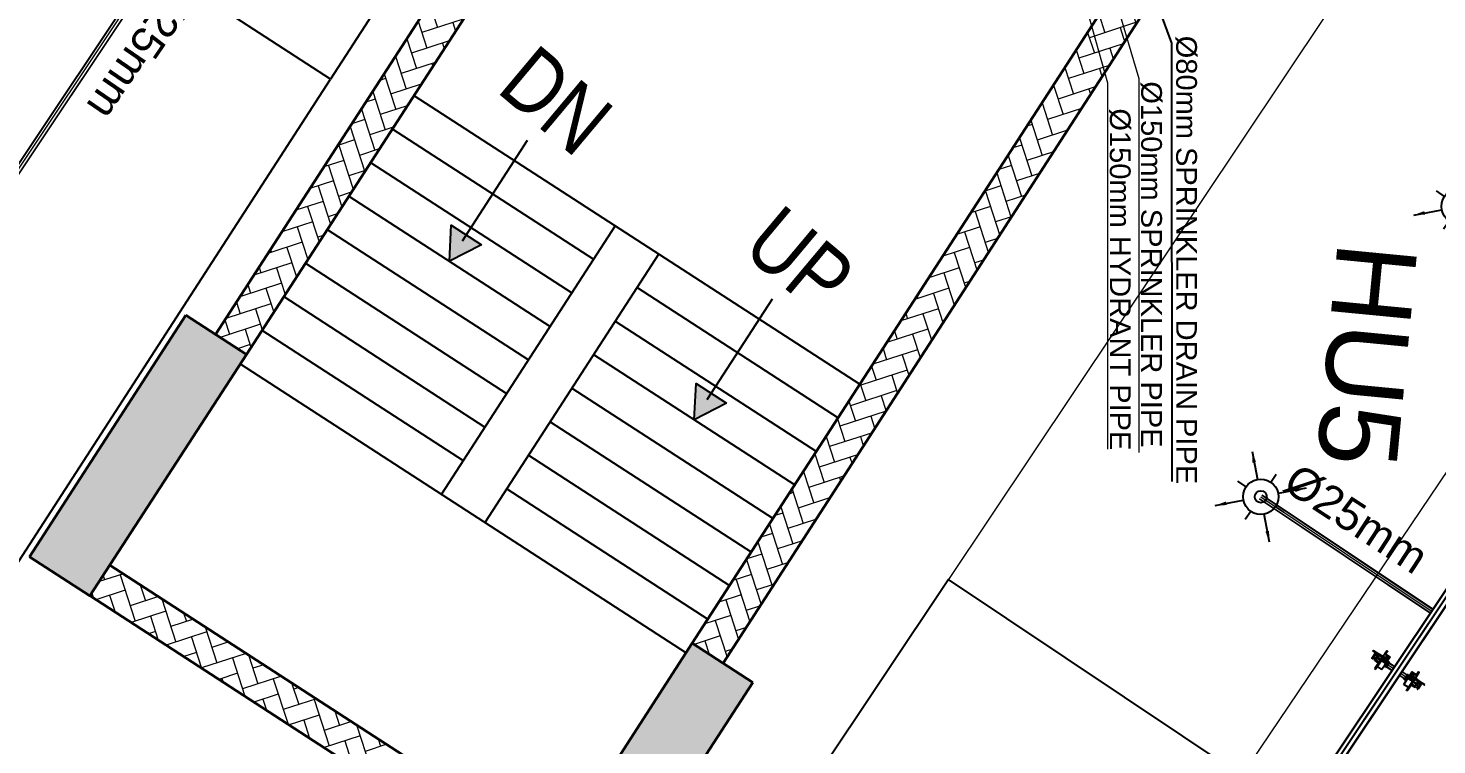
# Model space of a CAD drawing. Header units: inches. Extents: x 257070 to 799932, y -17980 to 269260.
# Drawn here: x 328145 to 336961, y 186919 to 191401 of the extents above; entities that cross this region are included whole.
import ezdxf

# ---------------------------------------------------------------- set-up
doc = ezdxf.new("R2010")
doc.units = ezdxf.units.IN
doc.header["$MEASUREMENT"] = 0
doc.header["$PDMODE"] = 99
doc.header["$PDSIZE"] = 100
doc.linetypes.add('DASHED2', pattern=[0.375, 0.25, -0.125])
doc.layers.add('0-AES-F-HYDRANT PIPE', color=7, linetype='Continuous', lineweight=15, true_color=0xf57247)
doc.layers.add('CORE - G', color=7, linetype='Continuous', lineweight=9, true_color=0xf4e08b)
for name, color, linetype in [('0-AES-F-RETURN  PIPE', 3, 'Continuous'), ('0-AES-F-SPRINKLER', 10, 'Continuous'), ('basement-1 r.c.c.$0$DSP_R.C.C. HATCH', 253, 'Continuous'), ('basement1_AP$0$A-_ROAD----_E-_-', 2, 'Continuous'), ('DSP_TEXT', 6, 'Continuous'), ('ELE', 141, 'Continuous'), ('Main bldg col', 4, 'Continuous')]:
    doc.layers.add(name, color=color, linetype=linetype)
for name, color, linetype, lineweight in [('0-AES-F-SPRINKLER PIPE', 10, 'Continuous', 15), ('E--CONCRETE-4', 4, 'Continuous', 40), ('F--BRICKWALL HATCH', 252, 'Continuous', 20), ('F--BRICKWALL-3', 252, 'Continuous', 30)]:
    doc.layers.add(name, color=color, linetype=linetype, lineweight=lineweight)
doc.layers.add('CORE - H', color=7, linetype='Continuous', true_color=0x8f7ed5)
doc.styles.get("Standard").update_dxf_attribs({"font": 'arial.ttf'})
doc.styles.add('Text style 250', font='ARIALN.TTF', dxfattribs={"height": 500})
doc.dimstyles.new('AES-PLUMBING', dxfattribs={"dimtxt": 100, "dimasz": 100, "dimexe": 0, "dimexo": 0, "dimgap": 0.01, "dimtad": 1, "dimdec": 0, "dimdsep": 46, "dimtxsty": 'Standard', "dimcen": 10, "dimclrd": 7, "dimclre": 7, "dimclrt": 7, "dimadec": 0, "dimazin": 0, "dimtfac": 1, "dimtdec": 0, "dimtmove": 0, "dimatfit": 3, "dimfxl": 1, "dimlwd": -1, "dimlwe": -1, "dimarcsym": 1})
doc.dimstyles.new('ISO-25', dxfattribs={"dimtxt": 2.5, "dimasz": 2.5, "dimexe": 1.25, "dimexo": 0.625, "dimtad": 1, "dimtxsty": 'Standard', "dimcen": 2.5, "dimadec": 0, "dimazin": 0, "dimtfac": 1, "dimtmove": 0, "dimatfit": 3, "dimfxl": 1, "dimarcsym": 0})
pattern_1 = [(198, (8796.36, -685026.5), (-65.231215, -128.023469), [304.8, -101.6]), (288, (8699.73, -685057.9), (-65.231215, -128.023469), [304.8, -101.6])]

# ---------------------------------------------------------------- blocks, each defined once
blk = doc.blocks.new('A$C3CA070F1')
at = {"layer": '0-AES-F-SPRINKLER'}
h = blk.add_hatch(dxfattribs=at)
h.set_pattern_fill('ANSI31', color=3, scale=0.196883, angle=-34.23352, style=0)
h.set_pattern_definition([(100.766483, (49937.1607, 174049.7081), (1.474466316, 0.280375668), [])])
edge = h.paths.add_edge_path()
edge.add_line((-1.4, 85), (-1.4, 83.7))
edge.add_line((-1.4, 83.7), (-6.5, 83.9))
edge.add_ellipse((-6.5, 82.5), major_axis=(-1.42, -0.27), ratio=1, start_angle=257, end_angle=315)
edge.add_line((-7.7, 83.3), (-15.3, 72.1))
edge.add_ellipse((-11.7, 69.7), major_axis=(-4.25, -0.81), ratio=1, start_angle=-45, end_angle=45)
edge.add_line((-14.2, 66.1), (13.8, 47.1))
edge.add_line((13.8, 47.1), (13, 46))
edge.add_line((13, 46), (-14.9, 65))
edge.add_ellipse((-11.7, 69.7), major_axis=(-5.52, -1.05), ratio=1, start_angle=-45, end_angle=45, ccw=False)
edge.add_line((-16.4, 72.8), (-8.8, 84))
edge.add_ellipse((-6.5, 82.5), major_axis=(-2.69, -0.51), ratio=1, start_angle=257, end_angle=315, ccw=False)
edge.add_line((-6.4, 85.2), (-1.4, 85))
h = blk.add_hatch(dxfattribs=at)
h.set_pattern_fill('ANSI31', color=3, scale=0.196883, angle=-124.23352, style=0)
h.set_pattern_definition([(190.766483, (49937.1607, 174049.7081), (-0.280375668, 1.474466316), [])])
edge = h.paths.add_edge_path()
edge.add_line((-1.5, 53.6), (7.4, 47.6))
edge.add_line((7.4, 47.6), (8.4, 49.1))
edge.add_line((8.4, 49.1), (-0.4, 55.2))
edge.add_ellipse((-2.5, 52.1), major_axis=(-0.69, 3.63), ratio=1, start_angle=315, end_angle=405)
edge.add_line((-5.5, 54.2), (-14.4, 41.2))
edge.add_ellipse((-11.4, 39.1), major_axis=(-0.69, 3.63), ratio=1, start_angle=45, end_angle=135)
edge.add_line((-13.4, 36), (-9.3, 33.2))
edge.add_ellipse((-10.1, 32), major_axis=(-0.27, 1.42), ratio=1, start_angle=225, end_angle=315, ccw=False)
edge.add_line((-8.9, 31.2), (-9.6, 30.3))
edge.add_line((-9.6, 30.3), (-8, 29.2))
edge.add_line((-8, 29.2), (-7.4, 30.1))
edge.add_ellipse((-10.1, 32), major_axis=(-3.3, -0.63), ratio=1, start_angle=135, end_angle=225)
edge.add_line((-8.2, 34.8), (-12.4, 37.6))
edge.add_ellipse((-11.4, 39.1), major_axis=(-1.75, -0.33), ratio=1, start_angle=-45, end_angle=45, ccw=False)
edge.add_line((-12.8, 40.1), (-4, 53.1))
edge.add_ellipse((-2.5, 52.1), major_axis=(-1.75, -0.33), ratio=1, start_angle=225, end_angle=315, ccw=False)
at = {"layer": '0-AES-F-SPRINKLER', "color": 3}
for p, q in [((-94, 87.9), (-92.6, 89.9)), ((-92.6, 89.9), (-59.3, 67.2)), ((-98.2, 38.1), (-98.1, 38.2)), ((-98.2, 38), (-98.2, 38.1)), ((-98.2, 37.9), (-98.2, 38)), ((-98.2, 37.8), (-98.2, 37.9)), ((-98.2, 37.7), (-98.2, 37.8)), ((-98.2, 37.6), (-98.2, 37.7)), ((-98.2, 37.5), (-98.2, 37.6)), ((-98.2, 37.6), (-98.2, 37.6)), ((-98.2, 37.4), (-98.2, 37.5)), ((-98.2, 37.3), (-98.2, 37.4)), ((-98.2, 37.4), (-98.2, 37.4)), ((-98.1, 37.2), (-98.2, 37.3)), ((-98.1, 38.7), (-97.4, 43.4)), ((-98.1, 38.6), (-98.1, 38.7)), ((-98.1, 38.5), (-98.1, 38.6)), ((-98.1, 38.4), (-98.1, 38.5)), ((-98.1, 38.3), (-98.1, 38.4)), ((-98.1, 38.2), (-98.1, 38.3)), ((-98.1, 37.1), (-98.1, 37.2)), ((-98.1, 37.2), (-98.1, 37.2)), ((-98.1, 37), (-98.1, 37.1)), ((-98.1, 37.1), (-98.1, 37.1)), ((-98, 36.9), (-98.1, 37)), ((-98.1, 37), (-98.1, 37)), ((-98.1, 37), (-98.1, 37)), ((-97.9, 36.8), (-98, 36.9)), ((-98, 36.9), (-98, 36.9)), ((-98, 36.9), (-98, 36.9)), ((-98, 36.9), (-98, 36.9)), ((-98, 36.9), (-98, 36.9)), ((-97.8, 36.9), (-97.9, 36.9)), ((-97.9, 36.9), (-97.9, 36.9)), ((-97.9, 36.9), (-97.9, 36.8)), ((-95.6, 36.5), (-97.9, 36.8)), ((-97.9, 36.8), (-97.9, 36.8)), ((-97.7, 36.9), (-97.8, 36.9)), ((-97.8, 36.9), (-97.8, 36.9)), ((-97.8, 36.9), (-97.8, 36.9)), ((-97.6, 37), (-97.7, 37)), ((-97.7, 37), (-97.7, 37)), ((-97.7, 37), (-97.7, 36.9)), ((-97.5, 37.2), (-97.6, 37.1)), ((-97.6, 37.1), (-97.6, 37.1)), ((-97.6, 37.1), (-97.6, 37)), ((-97.4, 37.3), (-97.5, 37.3)), ((-97.5, 37.3), (-97.5, 37.2)), ((-97.3, 37.5), (-97.4, 37.5)), ((-97.4, 37.5), (-97.4, 37.4)), ((-97.4, 37.4), (-97.4, 37.3)), ((-97.2, 37.7), (-97.3, 37.6)), ((-97.3, 37.6), (-97.3, 37.5)), ((-97.1, 37.9), (-97.2, 37.9)), ((-97.2, 37.9), (-97.2, 37.8)), ((-97.2, 37.8), (-97.2, 37.7)), ((-97, 38.1), (-97.1, 38)), ((-97.1, 38), (-97.1, 37.9)), ((-97, 44.5), (-78.9, 71.2)), ((-96.9, 38.5), (-97, 38.3)), ((-97, 38.3), (-97, 38.2)), ((-97, 38.2), (-97, 38.1)), ((-96.8, 38.8), (-96.9, 38.7)), ((-96.9, 38.7), (-96.9, 38.6)), ((-96.9, 38.6), (-96.9, 38.5)), ((-96.7, 39), (-96.8, 38.9)), ((-96.8, 38.9), (-96.8, 38.8)), ((-96.6, 39.4), (-96.7, 39.3)), ((-96.7, 39.3), (-96.7, 39.1)), ((-96.7, 39.1), (-96.7, 39)), ((-96.5, 39.8), (-96.6, 39.6)), ((-96.6, 39.6), (-96.6, 39.5)), ((-96.6, 39.5), (-96.6, 39.4)), ((-96.4, 40.1), (-96.5, 40)), ((-96.5, 40), (-96.5, 39.9)), ((-96.5, 39.9), (-96.5, 39.8)), ((-96.3, 40.5), (-96.4, 40.4)), ((-96.4, 40.4), (-96.4, 40.3)), ((-96.4, 40.3), (-96.4, 40.1)), ((-96.2, 41), (-96.3, 40.9)), ((-96.3, 40.9), (-96.3, 40.8)), ((-96.3, 40.8), (-96.3, 40.6)), ((-96.3, 40.6), (-96.3, 40.5)), ((-96.1, 41.5), (-96.2, 41.4)), ((-96.2, 41.4), (-96.2, 41.3)), ((-96.2, 41.3), (-96.2, 41.1)), ((-96.2, 41.1), (-96.2, 41)), ((-95.5, 46.3), (-96.1, 41.7)), ((-96.1, 41.7), (-96.1, 41.6)), ((-96.1, 41.6), (-96.1, 41.5)), ((-95.5, 36.5), (-95.6, 36.5)), ((-95.6, 36.5), (-95.6, 36.5)), ((-95.6, 36.5), (-95.6, 36.5)), ((-95.4, 36.6), (-95.5, 36.6)), ((-95.5, 36.6), (-95.5, 36.6)), ((-95.5, 36.6), (-95.5, 36.5)), ((-95.3, 36.7), (-95.4, 36.6)), ((-95.4, 36.6), (-95.4, 36.6)), ((-95.4, 36.6), (-95.4, 36.6)), ((-95.2, 36.8), (-95.3, 36.8)), ((-95.3, 36.8), (-95.3, 36.7)), ((-95.3, 36.7), (-95.3, 36.7)), ((-95.1, 37), (-95.2, 36.9)), ((-95.2, 36.9), (-95.2, 36.9)), ((-95.2, 36.9), (-95.2, 36.8)), ((-95, 37.1), (-95.1, 37.1)), ((-95.1, 37.1), (-95.1, 37)), ((-94.9, 37.4), (-95, 37.3)), ((-95, 37.3), (-95, 37.2)), ((-95, 37.2), (-95, 37.1)), ((-94.8, 37.5), (-94.9, 37.4)), ((-94.9, 37.4), (-94.9, 37.4)), ((-94.7, 37.8), (-94.8, 37.7)), ((-94.8, 37.7), (-94.8, 37.6)), ((-94.8, 37.6), (-94.8, 37.5)), ((-94.6, 38), (-94.7, 37.9)), ((-94.7, 37.9), (-94.7, 37.8)), ((-94.5, 38.4), (-94.6, 38.2)), ((-94.6, 38.2), (-94.6, 38.1)), ((-94.6, 38.1), (-94.6, 38)), ((-94.4, 38.7), (-94.5, 38.6)), ((-94.5, 38.6), (-94.5, 38.5)), ((-94.5, 38.5), (-94.5, 38.4)), ((-93.8, 43.4), (-94.4, 47.9)), ((-94.3, 38.9), (-94.4, 38.8)), ((-94.4, 38.8), (-94.4, 38.7)), ((-94.2, 39.3), (-94.3, 39.2)), ((-94.3, 39.2), (-94.3, 39.1)), ((-94.3, 39.1), (-94.3, 38.9)), ((-94.1, 39.7), (-94.2, 39.6)), ((-94.2, 39.6), (-94.2, 39.4)), ((-94.2, 39.4), (-94.2, 39.3)), ((-94, 40.1), (-94.1, 39.9)), ((-94.1, 39.9), (-94.1, 39.8)), ((-94.1, 39.8), (-94.1, 39.7)), ((-71.7, 72.7), (-94, 87.9)), ((-93.9, 40.6), (-94, 40.4)), ((-94, 40.4), (-94, 40.3)), ((-94, 40.3), (-94, 40.2)), ((-94, 40.2), (-94, 40.1)), ((-93.8, 41.1), (-93.9, 40.9)), ((-93.9, 40.9), (-93.9, 40.8)), ((-93.9, 40.8), (-93.9, 40.7)), ((-93.9, 40.7), (-93.9, 40.6)), ((-93.8, 43.3), (-93.8, 43.4)), ((-93.8, 43.2), (-93.8, 43.3)), ((-93.7, 43.1), (-93.8, 43.2)), ((-93.8, 43.2), (-93.8, 43.2)), ((-93.6, 42.7), (-93.8, 41.4)), ((-93.8, 41.4), (-93.8, 41.3)), ((-93.8, 41.3), (-93.8, 41.2)), ((-93.8, 41.2), (-93.8, 41.1)), ((-93.7, 43), (-93.7, 43.1)), ((-93.7, 42.9), (-93.7, 43)), ((-93.7, 42.8), (-93.7, 42.9)), ((-93.7, 42.9), (-93.7, 42.9)), ((-93.6, 42.8), (-93.7, 42.8)), ((-93.6, 42.7), (-93.6, 42.8)), ((-93.6, 42.6), (-93.6, 42.7)), ((-93.6, 42.7), (-93.6, 42.7)), ((-93.6, 42.7), (-93.6, 42.7)), ((-93.5, 42.6), (-93.6, 42.6)), ((-93.5, 42.5), (-93.5, 42.6)), ((-93.5, 42.6), (-93.5, 42.6)), ((-93.5, 42.6), (-93.5, 42.6)), ((-93.4, 42.5), (-93.5, 42.5)), ((-91.1, 42.1), (-93.4, 42.5)), ((-93.4, 42.5), (-93.4, 42.5)), ((-93.3, 42.5), (-93.4, 42.5)), ((-93.4, 42.5), (-93.4, 42.5)), ((-92.9, 46.5), (-93.3, 49.4)), ((-93.2, 42.5), (-93.3, 42.5)), ((-93.3, 42.5), (-93.3, 42.5)), ((-93.3, 42.5), (-93.3, 42.5)), ((-93.1, 42.6), (-93.2, 42.6)), ((-93.2, 42.6), (-93.2, 42.6)), ((-93.2, 42.6), (-93.2, 42.5)), ((-93, 42.7), (-93.1, 42.7)), ((-93.1, 42.7), (-93.1, 42.6)), ((-93.1, 42.6), (-93.1, 42.6)), ((-92.9, 42.8), (-93, 42.8)), ((-93, 42.8), (-93, 42.7)), ((-92.9, 46.4), (-92.9, 46.5)), ((-92.9, 46.3), (-92.9, 46.4)), ((-92.9, 46.4), (-92.9, 46.4)), ((-92.9, 46.2), (-92.9, 46.3)), ((-92.9, 46.3), (-92.9, 46.3)), ((-92.8, 46.2), (-92.9, 46.2)), ((-92.8, 43), (-92.9, 42.9)), ((-92.9, 42.9), (-92.9, 42.9)), ((-92.9, 42.9), (-92.9, 42.8)), ((-92.8, 46.1), (-92.8, 46.2)), ((-92.8, 46.2), (-92.8, 46.2)), ((-92.7, 46.1), (-92.8, 46.1)), ((-92.8, 46.1), (-92.8, 46.1)), ((-92.8, 46.1), (-92.8, 46.1)), ((-92.8, 46.1), (-92.8, 46.1)), ((-92.7, 43.1), (-92.8, 43.1)), ((-92.8, 43.1), (-92.8, 43)), ((-90.6, 47), (-92.7, 43.2)), ((-92.6, 46.1), (-92.7, 46.1)), ((-92.7, 46.1), (-92.7, 46.1)), ((-92.7, 46.1), (-92.7, 46.1)), ((-92.7, 46.1), (-92.7, 46.1)), ((-92.7, 43.2), (-92.7, 43.1)), ((-92.5, 46.1), (-92.6, 46.1)), ((-92.6, 46.1), (-92.6, 46.1)), ((-92.6, 46.1), (-92.6, 46.1)), ((-92.6, 46.1), (-92.6, 46.1)), ((-92.4, 46.3), (-92.5, 46.2)), ((-92.5, 46.2), (-92.5, 46.2)), ((-92.5, 46.2), (-92.5, 46.1)), ((-92.3, 46.4), (-92.4, 46.4)), ((-92.4, 46.4), (-92.4, 46.3)), ((-92.4, 46.3), (-92.4, 46.3)), ((-90.3, 50.1), (-92.3, 46.4)), ((-84.5, 65.7), (-92.1, 54.5)), ((-91, 42.1), (-91.1, 42.1)), ((-91.1, 42.1), (-91.1, 42.1)), ((-90.9, 42.1), (-91, 42.1)), ((-91, 42.1), (-91, 42.1)), ((-91, 42.1), (-91, 42.1)), ((-90.8, 42.1), (-90.9, 42.1)), ((-90.9, 42.1), (-90.9, 42.1)), ((-90.7, 42.2), (-90.8, 42.2)), ((-90.8, 42.2), (-90.8, 42.2)), ((-90.8, 42.2), (-90.8, 42.1)), ((-90.6, 42.4), (-90.7, 42.3)), ((-90.7, 42.3), (-90.7, 42.3)), ((-90.7, 42.3), (-90.7, 42.2)), ((-90.4, 46.9), (-90.6, 47)), ((-90.5, 42.5), (-90.6, 42.4)), ((-90.6, 42.4), (-90.6, 42.4)), ((-90.4, 42.7), (-90.5, 42.6)), ((-90.5, 42.6), (-90.5, 42.6)), ((-90.5, 42.6), (-90.5, 42.5)), ((-90.4, 46.9), (-88.3, 46.5)), ((-88.3, 46.5), (-90.4, 42.8)), ((-90.4, 42.8), (-90.4, 42.7)), ((-90.3, 50.2), (-90.3, 50.2)), ((-89.4, 54.1), (-90.1, 50.9)), ((-87.9, 57.4), (-89.5, 49.2)), ((-89.4, 55.1), (-89.4, 55.1)), ((-88.1, 46.5), (-88.3, 46.5)), ((-87.2, 59), (-87.3, 58.9)), ((-87.2, 59), (-86.9, 59.4)), ((-85.5, 57), (-87.2, 48.7)), ((-87.1, 49.1), (-83.1, 28.1)), ((-85.2, 57.7), (-85.3, 57.6)), ((-76.5, 43.5), (-84.7, 49.1)), ((-83.1, 28.1), (-59.8, 9)), ((-76.9, 69.9), (-81.9, 62.5)), ((-79.8, 65.6), (-81.8, 67)), ((-45.1, 30.7), (-81.4, -22.7)), ((-78, 63), (-80.3, 64.8)), ((-57.1, 13), (-79.2, 28)), ((-71.2, 26.1), (-79, 31.5)), ((-78.9, 71.2), (-76.9, 69.9)), ((-78.4, -29.4), (-39.9, 27.2)), ((-70, 64.5), (-78, 63)), ((-68.6, 55.2), (-74.6, 59.3)), ((-66.2, 53.6), (-74.2, 41.9)), ((-74.2, 41.9), (-71.2, 26.1)), ((-72.8, 43.9), (-70.8, 42.5)), ((-69.3, 47.2), (-71.9, 43.3)), ((-71.2, 26.1), (-55.4, 15.4)), ((-70.8, 42.5), (-69.6, 43.1)), ((-69.6, 43.1), (-65.6, 49)), ((-65.5, 50.3), (-67.6, 51.7)), ((-61.8, 66), (-67.1, 65)), ((-60.6, 65.2), (-66.8, 69.4)), ((-50.4, 56.6), (-66.2, 53.6)), ((-65.6, 49), (-65.5, 50.3)), ((-46.7, 28.3), (-63.5, 39.8)), ((-59.3, 67.2), (-60.6, 65.2)), ((-60.3, 44.4), (-42.5, 32.3)), ((-56.6, 67), (-59.8, 66.4)), ((-50.4, 56.6), (-58.3, 62)), ((-18.5, 45.8), (-56.6, 67)), ((-16.9, 37.4), (-55.1, 63.4)), ((-28.6, 41.7), (-50.4, 56.6)), ((-12.5, 8.5), (-45.1, 30.7)), ((-36, 41.9), (-44.1, 30)), ((-43.5, 33), (-34.7, 45.9)), ((-38.8, -30.1), (-12.5, 8.5)), ((-36.6, 24.9), (-27.8, 37.8)), ((-35.2, 41.4), (-36, 41.9)), ((-31.7, 32.1), (-35.3, 38.9)), ((-30.3, 52.3), (-16.4, 72.8)), ((-29, 19.7), (-17.4, 36.7)), ((-20.7, 31.9), (-28.3, 37.1)), ((-27.8, 37.8), (-26.1, 40.3)), ((-23.3, 15.8), (-12.3, 33.3)), ((-1.1, 25.8), (-22.9, -9.3)), ((-22, 15), (-12.4, 30.5)), ((-9.5, 31.8), (-20.6, 14)), ((1.6, 23.7), (-20, -11.1)), ((-19.9, -8), (-1.3, 22.5)), ((-19.1, 13), (-9.6, 28.5)), ((-16.9, 37.4), (-18.5, 45.8)), ((-6.7, 29.8), (-17.7, 12.1)), ((-17.4, 36.7), (-16.9, 37.4)), ((4.4, 21.7), (-17.1, -13)), ((-17, -9.8), (1.5, 20.5)), ((-16.4, 72.8), (-8.8, 84)), ((-16.3, 11.1), (-6.9, 26.5)), ((-7.7, 83.3), (-15.3, 72.1)), ((13, 46), (-14.9, 65)), ((-3.9, 27.8), (-14.9, 10.1)), ((-5.5, 54.2), (-14.4, 41.2)), ((-14.2, 66.1), (13.8, 47.1)), ((-14.2, -14.8), (7.2, 19.7)), ((-14.2, -11.6), (4.3, 18.4)), ((-12.3, 33.3), (-13.8, 32.5)), ((-1.4, 83.7), (-13.6, 65.8)), ((-13.5, 9.2), (-4.1, 24.5)), ((-13.4, 36), (-9.3, 33.2)), ((-12.8, 40.1), (-4, 53.1)), ((-2.4, 33.9), (-12.4, 40.7)), ((-8.2, 34.8), (-12.4, 37.6)), ((-12.4, 30.5), (-12.3, 33.3)), ((-9.5, 31.8), (-12.4, 30.5)), ((7, 16.4), (-11.3, -13.5)), ((8.8, 17.2), (-10.3, -14)), ((-9.6, 28.5), (-9.5, 31.8)), ((-8.9, 31.2), (-9.6, 30.3)), ((-9.6, 30.3), (-8, 29.2)), ((-6.7, 29.8), (-9.6, 28.5)), ((-8.7, -12.8), (8.7, 12.8)), ((-8, 29.2), (-7.4, 30.1)), ((-6.9, 26.5), (-6.7, 29.8)), ((-3.9, 27.8), (-6.9, 26.5)), ((8.4, 49.1), (-6.8, 26.7)), ((-1.4, 83.7), (-6.5, 83.9)), ((-6.4, 85.2), (-1.4, 85)), ((5, 44.1), (-5.3, 51.1)), ((-4.1, 24.5), (-3.9, 27.8)), ((-1.1, 25.8), (-4.1, 24.5)), ((-1.5, 53.6), (7.4, 47.6)), ((-1.4, 85), (-1.4, 83.7)), ((-1.3, 22.5), (-1.1, 25.8)), ((1.6, 23.7), (-1.3, 22.5)), ((13, 46), (-1.2, 25.2)), ((8.4, 49.1), (-0.4, 55.2)), ((1.5, 20.5), (1.6, 23.7)), ((4.4, 21.7), (1.5, 20.5)), ((4.3, 18.4), (4.4, 21.7)), ((7.2, 19.7), (4.3, 18.4)), ((7, 16.4), (7.2, 19.7)), ((8.8, 17.2), (7, 16.4)), ((7.4, 47.6), (8.4, 49.1)), ((9.2, 15), (8.8, 17.2)), ((13.8, 47.1), (13, 46)), ((-81.6, -25.3), (-79.6, -29.9)), ((-79.6, -29.9), (-78.4, -29.4)), ((-66.2, -11.4), (-38.8, -30.1)), ((-22.9, -6.7), (-22.9, -9.3)), ((-22.9, -9.3), (-19.9, -8)), ((-19.9, -8), (-20, -11.1)), ((-20, -11.1), (-17, -9.8)), ((-17, -9.8), (-17.1, -13)), ((-17.1, -13), (-14.2, -11.6)), ((-14.2, -11.6), (-14.2, -14.8)), ((-14.2, -14.8), (-11.3, -13.5)), ((-11.3, -13.5), (-11.3, -14.2)), ((-11.3, -14.2), (-10.6, -14))]:
    blk.add_line(p, q, dxfattribs=at)
for centre, major_axis, start_param, end_param in [((-94.7, 43.1), (-2.74, -0.52), -0.560204, -0.324923), ((-95.2, 43.3), (-0.41, 2.13), 0.784914, 1.034983), ((-92.8, 45.9), (-0.51, 2.68), 0.787914, 1.247507), ((-92.6, 47.9), (-1.75, -0.33), -0.775969, -0.160442), ((-91.5, 49.5), (-0.33, 1.74), 0.791774, 1.412986), ((-90.8, 53.6), (-0.29, 1.52), 0.785398, 2.356194), ((-95.3, 50.1), (-5.72, -1.09), 2.374727, 2.798549), ((-93.2, 51.4), (-3.09, -0.59), 2.526084, 2.789089), ((-89, 55.4), (-0.103, 0.54), 0.916881, 1.969618), ((-91.1, 54.7), (-0.33, 1.74), 4.197625, 4.773282), ((-92.9, 49.6), (-5.72, -1.09), 2.377207, 2.798549), ((-84.1, 56.7), (-3.79, -0.72), -0.784768, -0.363877), ((-80.2, 54.3), (-1.57, 8.26), 0.010205, 0.785398), ((-83.7, 56.5), (-0.35, 1.85), 0.785501, 1.132999), ((-80.2, 54.3), (-5.9, -1.12), 4.155645, 5.497787), ((-83.2, 64.8), (-1.52, -0.29), 3.926991, 5.497787), ((-80.2, 54.3), (-8.26, -1.57), 4.155621, 4.722594), ((-75, 67.7), (-8.26, -1.57), 1.014052, 3.151797), ((-75.2, 63.2), (-2.79, -0.53), -0.113999, 0.093951), ((-75, 67.7), (-1.12, 5.9), 2.584882, 5.497787), ((-74.9, 45.8), (-0.53, 2.79), 2.356194, 3.926991), ((-75, 67.7), (-1.57, 8.26), 4.722594, 5.497787), ((-64.7, 44.1), (-3.72, -0.71), -0.403281, 1.321745), ((-70.2, 52.9), (-2.79, -0.53), 2.356194, 3.926991), ((-64.7, 44.1), (-0.71, 3.72), 4.96144, 6.686466), ((-65.2, 37.3), (-0.56, 2.96), 5.497794, 6.034125), ((-58.6, 46.9), (-2.96, -0.56), 0.24906, 0.785391), ((-59.9, 59.6), (-2.83, -0.54), 3.926991, 4.712389), ((-33.2, 40), (-0.45, 2.36), 0.803442, 1.867502), ((-30.1, 39.4), (-2.79, -0.53), 2.356194, 3.926991), ((-23.8, 38.7), (-0.53, 2.79), 5.497787, 7.068583), ((-15, 35.1), (-0.54, 2.83), 0.785398, 3.403392), ((-11.7, 69.7), (-5.52, -1.05), -0.785398, 0.785398), ((-11.7, 69.7), (-4.25, -0.81), -0.785398, 0.785398), ((-11.4, 39.1), (-0.69, 3.63), 0.785398, 2.356194), ((-11.4, 39.1), (-1.75, -0.33), -0.785398, 0.785398), ((-10.1, 32), (-0.27, 1.42), 3.926991, 5.497787), ((-6.5, 82.5), (-2.69, -0.51), 4.485496, 5.497787), ((-10.1, 32), (-3.3, -0.63), 2.356194, 3.926991), ((-6.5, 82.5), (-1.42, -0.27), 4.485496, 5.497787), ((-2.5, 52.1), (-0.69, 3.63), 5.497787, 7.068583), ((-2.5, 52.1), (-1.75, -0.33), 3.926991, 5.497787), ((6.3, 14.4), (-0.54, 2.83), 3.926991, 4.712389), ((-79.1, -24.2), (-0.51, 2.69), 0.785398, 1.797689), ((-11.1, -11.2), (-2.83, -0.54), 1.570796, 2.356194)]:
    blk.add_ellipse(centre, major_axis=major_axis, ratio=1, start_param=start_param, end_param=end_param, dxfattribs=at)
at = {"layer": '0-AES-F-SPRINKLER', "color": 3, "extrusion": (0, 0, -1)}
for centre, major_axis, start_param, end_param in [((-86.3, 46.7), (-0.53, 2.79), -0.113999, 0.785398), ((-77.4, 33.9), (-0.54, 2.83), 3.926991, 4.712389)]:
    blk.add_ellipse(centre, major_axis=major_axis, ratio=1, start_param=start_param, end_param=end_param, dxfattribs=at)
blk = doc.blocks.new('*D659')
at = {"layer": '0-AES-F-SPRINKLER PIPE', "color": 7, "ltscale": 1000, "transparency": 16777216}
for p, q in [((341445.4, 194422.6), (341093.7, 194659.9)), ((334790.6, 185316.4), (341037.8, 194577)), ((335086.4, 184996.2), (334734.7, 185233.5))]:
    blk.add_line(p, q, dxfattribs=at)
for points in [[(341051.6, 194567.7), (341023.9, 194586.3), (341093.7, 194659.9)], [(334804.4, 185307.1), (334776.8, 185325.7), (334734.7, 185233.5)]]:
    blk.add_solid(points, dxfattribs=at)
at = {"layer": 'DEFPOINTS', "color": 0, "ltscale": 1000, "transparency": 16777216}
for p in [(341093.7, 194659.9), (341445.4, 194422.6, 0), (335086.4, 184996.2, 0)]:
    blk.add_point(p, dxfattribs=at)
at = {"layer": '0-AES-F-SPRINKLER PIPE', "color": 7, "ltscale": 1000, "transparency": 16777216, "insert": (337956.5, 189918.1), "char_height": 100, "attachment_point": 5, "rotation": 235.99667}
blk.add_mtext('11371', dxfattribs=at)
blk = doc.blocks.new('*U603')
at = {"layer": '0-AES-F-SPRINKLER'}
for p, q in [((171672.4, 56809.4), (171672.4, 56870.6)), ((171561.6, 56698.5), (171500.3, 56698.5)), ((171783.3, 56698.5), (171844.5, 56698.5)), ((171672.4, 56587.7), (171672.4, 56526.4))]:
    blk.add_line(p, q, dxfattribs=at)
for radius in [110.8, 37.8]:
    blk.add_circle((171672.4, 56698.5), radius, dxfattribs=at)
at = {"layer": '0-AES-F-SPRINKLER PIPE'}
for points, override in [([(171467.9, 56903), (171594, 56776.9)], {"dimasz": 70, "dimtad": 0, "dimfxl": 13, "dimarcsym": 1}), ([(171876.9, 56903), (171750.8, 56776.9)], {"dimasz": 70, "dimtad": 0, "dimfxl": 13, "dimarcsym": 1}), ([(171467.9, 56494), (171594, 56620.1)], {"dimasz": 70, "dimtad": 0, "dimfxl": 13, "dimarcsym": 1}), ([(171876.9, 56494), (171750.8, 56620.1)], {"dimasz": 70, "dimgap": 0.625, "dimtad": 0, "dimfxl": 13, "dimarcsym": 1})]:
    blk.add_leader(points, dimstyle='ISO-25', override=override, dxfattribs=at)

msp = doc.modelspace()

# ---------------------------------------------------------------- hatches: boundary and pattern name
at = {"layer": 'F--BRICKWALL HATCH', "ltscale": 0.1}
h = msp.add_hatch(dxfattribs=at)
h.set_pattern_fill('AR-HBONE', color=8, angle=153, style=0)
h.set_pattern_definition(pattern_1)
edge = h.paths.add_edge_path()
edge.add_line((332006.1, 193628.5), (332194.9, 193506.2))
edge.add_line((332194.9, 193506.2), (329510.8, 189360.8))
edge.add_line((329510.8, 189360.8), (329317.7, 189485.8))
edge.add_line((329317.7, 189485.8), (332001.9, 193631.2))
h = msp.add_hatch(dxfattribs=at)
h.set_pattern_fill('AR-HBONE', color=8, angle=153, style=0)
h.set_pattern_definition(pattern_1)
h.paths.add_polyline_path([(335178.7, 191574.2), (334985.6, 191699.2), (332301.6, 187553.7), (332494.7, 187428.7)])
h = msp.add_hatch(dxfattribs=at)
h.set_pattern_fill('AR-HBONE', color=8, angle=153, style=0)
h.set_pattern_definition(pattern_1)
h.paths.add_polyline_path([(331323.3, 186042.8), (331448.3, 186235.9), (328657.4, 188043), (328532.4, 187850)])

# ---------------------------------------------------------------- linework, layer by layer
at = {"color": 8, "ltscale": 0.1}
msp.add_solid([(332092.6, 189092, 0), (332092.5, 189092.1, 0), (332092.5, 189091.9, 0)], dxfattribs=at)
at = {"layer": '0-AES-F-SPRINKLER PIPE', "ltscale": 1000, "elevation": 0}
for points in [[(327836.4, 190183.1), (334002.3, 199410.7)], [(327838.8, 190181.4), (334004.8, 199409)], [(327852.2, 190172.6), (334018.1, 199400.1)], [(327865.5, 190163.7), (334031.4, 199391.2)], [(327867.9, 190162), (334033.9, 199389.5)], [(341411.7, 194471.1), (330535.7, 178195)], [(341415.8, 194468.3), (330539.9, 178192.2)], [(341436.6, 194454.4), (330560.7, 178178.3)], [(341457.4, 194440.5), (330581.5, 178164.4)], [(341461.5, 194437.7), (330585.6, 178161.6)], [(335858.6, 188470.3), (336925.5, 187757.4)], [(335865.6, 188480.7), (336932.4, 187767.8)], [(335867.2, 188483.2), (336934.1, 187770.3)], [(335850, 188457.4), (336916.9, 187744.5)], [(335851.7, 188459.9), (336918.5, 187747)], [(336654, 187419.6), (336690.6, 187395.1)], [(336660.4, 187430.4), (336697.6, 187405.5)], [(336661.7, 187433.1), (336699.2, 187408)], [(336644.5, 187407.3), (336682, 187382.2)], [(336646.5, 187409.6), (336683.7, 187384.7)], [(336721.9, 187355.6), (336758.4, 187331.2)], [(336723.6, 187358.1), (336760.1, 187333.7)], [(336730.5, 187368.5), (336767.1, 187344)], [(336737.5, 187378.8), (336774.2, 187354.3)], [(336739.1, 187381.3), (336775.8, 187356.8)]]:
    msp.add_lwpolyline(points, dxfattribs=at)
at = {"layer": 'basement-1 r.c.c.$0$DSP_R.C.C. HATCH', "color": 8}
for points in [[(328154.6, 188094.5, 0), (328532.3, 187850, 0), (329132.9, 189605.5, 0), (329510.7, 189360.9, 0)], [(331323.2, 186042.9, 0), (331701, 185798.3, 0), (332301.5, 187553.8, 0), (332679.3, 187309.2, 0)]]:
    msp.add_trace(points, dxfattribs=at)
at = {"layer": 'basement1_AP$0$A-_ROAD----_E-_-', "color": 8}
for radius, end in [(27129.2, 168.24385), (21129.2, 167.2963)]:
    msp.add_arc((323858.6, 177043.1, 0), radius, 45.21221, end, dxfattribs=at)
at = {"layer": 'CORE - G', "color": 8, "ltscale": 25, "elevation": 0}
for points in [[(333904.5, 187952.1), (336107.8, 186479.8), (338996.9, 190803.4), (336793.6, 192275.7)], [(336107.8, 186479.8), (338311.2, 185007.5), (341200.3, 189331.1), (338996.9, 190803.4)]]:
    msp.add_lwpolyline(points, close=True, dxfattribs=at)
at = {"layer": 'CORE - H', "color": 8, "ltscale": 25, "elevation": 0}
for points in [[(330037.9, 191081.8), (327813.5, 192522), (330639.6, 196887), (332864.1, 195446.8)], [(330037.9, 191081.8), (327813.5, 192522), (324987.3, 188157), (327211.8, 186716.7)]]:
    msp.add_lwpolyline(points, close=True, dxfattribs=at)
msp.add_lwpolyline([(334168.1, 183576.9), (336107.8, 186479.8), (333904.5, 187952.1), (331015.4, 183628.5), (333218.8, 182156.2), (334418.4, 183951.5)], dxfattribs=at)
at = {"layer": 'E--CONCRETE-4', "color": 8}
for p, q in [((329132.9, 189605.5, 0), (328154.6, 188094.5, 0)), ((329510.7, 189360.9, 0), (329132.9, 189605.5, 0)), ((328532.3, 187850, 0), (329510.7, 189360.9, 0)), ((328154.6, 188094.5, 0), (328532.3, 187850, 0)), ((332301.5, 187553.8, 0), (331323.2, 186042.9, 0)), ((332679.3, 187309.2, 0), (332301.5, 187553.8, 0)), ((331701, 185798.3, 0), (332679.3, 187309.2, 0))]:
    msp.add_line(p, q, dxfattribs=at)
at = {"layer": 'ELE', "color": 8}
for p, q in [((330863.6, 190070.3, 0), (331271.2, 190699.9, 0)), ((332395.4, 189078.5, 0), (332803, 189708, 0))]:
    msp.add_line(p, q, dxfattribs=at)
at = {"layer": 'ELE', "color": 8, "elevation": 0}
for points in [[(330983.2, 190046.8), (330781.6, 189943.7), (330793.2, 190169.8)], [(332515, 189054.9), (332313.4, 188951.9), (332324.9, 189178)]]:
    msp.add_lwpolyline(points, close=True, dxfattribs=at)
at = {"layer": 'ELE', "color": 8}
for points in [[(330983.2, 190046.8, 0), (330781.6, 189943.7, 0), (330793.2, 190169.8, 0), (330781.6, 189943.7, 0)], [(332515, 189054.9, 0), (332313.4, 188951.9, 0), (332324.9, 189178, 0), (332313.4, 188951.9, 0)]]:
    msp.add_solid(points, dxfattribs=at)
at = {"layer": 'F--BRICKWALL-3', "color": 8}
for p, q in [((333469.3, 195897.6, 0), (329317.7, 189485.8, 0)), ((336371.4, 193839.6, 0), (332301.6, 187553.7, 0)), ((332222, 193548, 0), (329510.8, 189360.8, 0)), ((335174.5, 191576.9, 0), (332494.7, 187428.7, 0)), ((328657.4, 188043, 0), (331448.3, 186235.9, 0)), ((328532.4, 187850, 0), (331323.3, 186042.8, 0))]:
    msp.add_line(p, q, dxfattribs=at)
at = {"layer": 'Main bldg col', "color": 8, "ltscale": 2}
for p, q in [((330559.8, 190980.8, 0), (333350.6, 189173.8, 0)), ((330423.8, 190771.1, 0), (331683, 189955.7, 0)), ((330287.9, 190561.2, 0), (331547.1, 189745.9, 0)), ((330152, 190351.4, 0), (331411.2, 189536, 0)), ((331818.9, 190165.6, 0), (330731.9, 188486.8, 0)), ((330016.1, 190141.5, 0), (331275.4, 189326.2, 0)), ((330016.1, 190141.5, 0), (331275.4, 189326.2, 0)), ((332091.4, 189989.1, 0), (331004.5, 188310.3, 0)), ((329880.2, 189931.7, 0), (331139.5, 189116.3, 0)), ((329744.4, 189721.8, 0), (331003.6, 188906.5, 0)), ((331955.6, 189779.2, 0), (333214.7, 188964, 0)), ((331819.7, 189569.4, 0), (333078.8, 188754.1, 0)), ((329608.5, 189512, 0), (330867.7, 188696.6, 0)), ((331683.8, 189359.5, 0), (332943, 188544.3, 0)), ((329472.6, 189302.1, 0), (332263.6, 187495, 0)), ((331548, 189149.7, 0), (332807.1, 188334.4, 0)), ((331548, 189149.7, 0), (332807.1, 188334.4, 0)), ((331412.1, 188939.8, 0), (332671.2, 188124.6, 0)), ((331276.2, 188730, 0), (332535.3, 187914.7, 0)), ((331140.3, 188520.1, 0), (332399.5, 187704.9, 0))]:
    msp.add_line(p, q, dxfattribs=at)

# ---------------------------------------------------------------- block references
at = {"layer": '0-AES-F-SPRINKLER', "color": 7, "rotation": 325.7664830132082}
for p in [(163272.9, 239988.2, 0), (162031.5, 238171.9, 0)]:
    msp.add_blockref('*U603', p, dxfattribs=at)
at = {"layer": '0-AES-F-SPRINKLER', "ltscale": 1000}
msp.add_blockref('A$C3CA070F1', (336654, 187419.6, 0), dxfattribs=at)
at = {"layer": '0-AES-F-SPRINKLER', "ltscale": 1000, "xscale": -1, "rotation": 292.4972240762597}
msp.add_blockref('A$C3CA070F1', (336767.1, 187344, 0), dxfattribs=at)

# ---------------------------------------------------------------- texts
at = {"layer": '0-AES-F-HYDRANT PIPE', "color": 7, "lineweight": -3, "insert": (335044.4, 189829.8, -8446), "char_height": 130, "width": 2390.824, "attachment_point": 2, "rotation": 270}
msp.add_mtext('%%C150mm HYDRANT PIPE', dxfattribs=at)
at = {"layer": '0-AES-F-RETURN  PIPE', "color": 7, "lineweight": -3, "insert": (335459.5, 189951.3, -4223), "char_height": 130, "width": 4477.297, "attachment_point": 2, "rotation": 270}
msp.add_mtext('%%C80mm SPRINKLER DRAIN PIPE', dxfattribs=at)
at = {"layer": '0-AES-F-SPRINKLER PIPE', "color": 7, "linetype": 'Continuous', "lineweight": -3, "ltscale": 0.9, "char_height": 200, "width": 685.774, "attachment_point": 2}
for insert, rotation in [((328948.6, 191213.9, 0), 235.58695), ((336512.3, 188417.2, 0), 326.91028)]:
    msp.add_mtext('%%C25mm', dxfattribs=dict(at, insert=insert, rotation=rotation))
at = {"layer": '0-AES-F-SPRINKLER PIPE', "color": 7, "lineweight": -3, "insert": (335240.4, 189923.2, -4223), "char_height": 130, "width": 2588.919, "attachment_point": 2, "rotation": 270}
msp.add_mtext('%%C150mm SPRINKLER PIPE', dxfattribs=at)
at = {"layer": 'CORE - H', "color": 8}
msp.add_text('HU5', height=500, rotation=264.50649, dxfattribs=at).set_placement((336342.1, 190076.4, 0))
at = {"layer": 'DSP_TEXT', "color": 8, "linetype": 'DASHED2', "style": 'Text style 250'}
for s, p in [('DN', (331068, 191008.2, 0)), ('UP', (332602.5, 190005.5, 0))]:
    msp.add_text(s, height=400, rotation=320.00343, dxfattribs=at).set_placement(p)

# ---------------------------------------------------------------- dimensions: what is measured, and where the dimension line sits
at = {"layer": '0-AES-F-SPRINKLER PIPE', "ltscale": 1000}
dim = msp.add_aligned_dim(p1=(335086.4, 184996.2, 0), p2=(341445.4, 194422.6, 0), distance=424.3, dimstyle='AES-PLUMBING', dxfattribs=at)
dim.commit()
dim.dimension.update_dxf_attribs({"geometry": '*D659', "text_midpoint": (337956.5, 189918.1)})

# ---------------------------------------------------------------- leaders
at = {"layer": '0-AES-F-HYDRANT PIPE', "color": 7, "lineweight": -3}
msp.add_leader([(334518.2, 192414.3, -4223), (334899.7, 191059.2, -4223), (334899.7, 188767.3, -4223)], dimstyle='AES-PLUMBING', override={"dimgap": 25, "dimtad": 0}, dxfattribs=at)
at = {"layer": '0-AES-F-RETURN  PIPE', "color": 7, "lineweight": -3}
msp.add_leader([(334991.5, 192156.3, 0), (335299.3, 191308.1, 0), (335301.6, 188566.5, 0)], dimstyle='AES-PLUMBING', override={"dimgap": 25, "dimtad": 0}, dxfattribs=at)
at = {"layer": '0-AES-F-SPRINKLER PIPE', "color": 7, "lineweight": -3}
msp.add_leader([(334746.9, 192266.2, 0), (335095.7, 191087.4, 0), (335095.7, 188748.1, 0)], dimstyle='AES-PLUMBING', override={"dimasz": 100, "dimgap": 25, "dimtad": 0}, dxfattribs=at)

doc.saveas('drawing.dxf')
